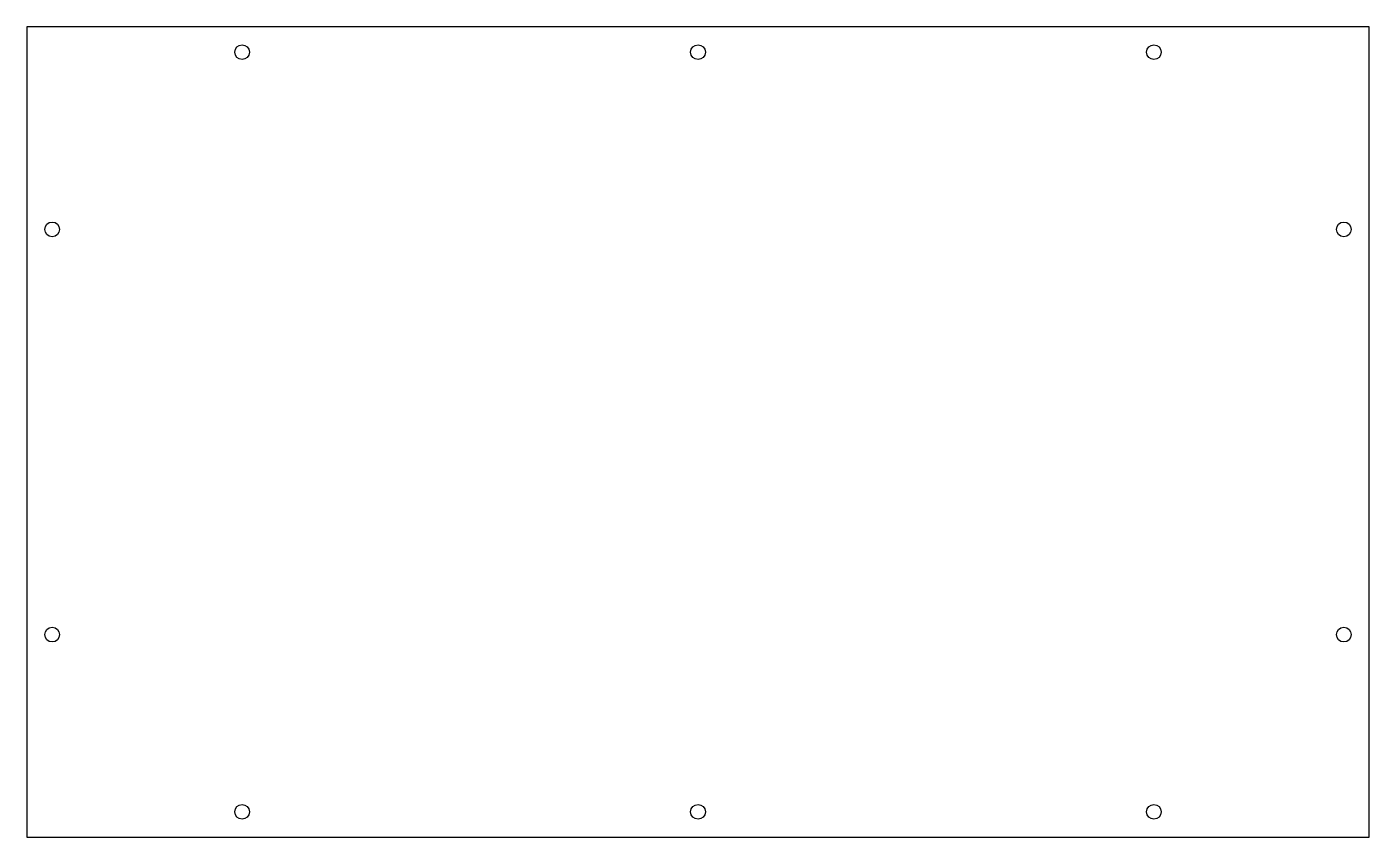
# Model space of a CAD drawing. Header units: millimetres. Extents: x -510 to 20, y 0 to 320.
import ezdxf

# ---------------------------------------------------------------- set-up
doc = ezdxf.new("R2010")
doc.units = ezdxf.units.MM
doc.layers.get('0').update_dxf_attribs({"linetype": 'CONTINUOUS'})

msp = doc.modelspace()

# ---------------------------------------------------------------- linework, layer by layer
msp.add_lwpolyline([(20, 320), (-510, 320), (-510, 300), (-510, 0), (20, 0), (20, 300)], close=True)
for centre in [(-425, 310), (-245, 310), (-65, 310), (-500, 240), (10, 240), (-500, 80), (10, 80), (-425, 10), (-245, 10), (-65, 10)]:
    msp.add_circle(centre, 2.9)

doc.saveas('drawing.dxf')
